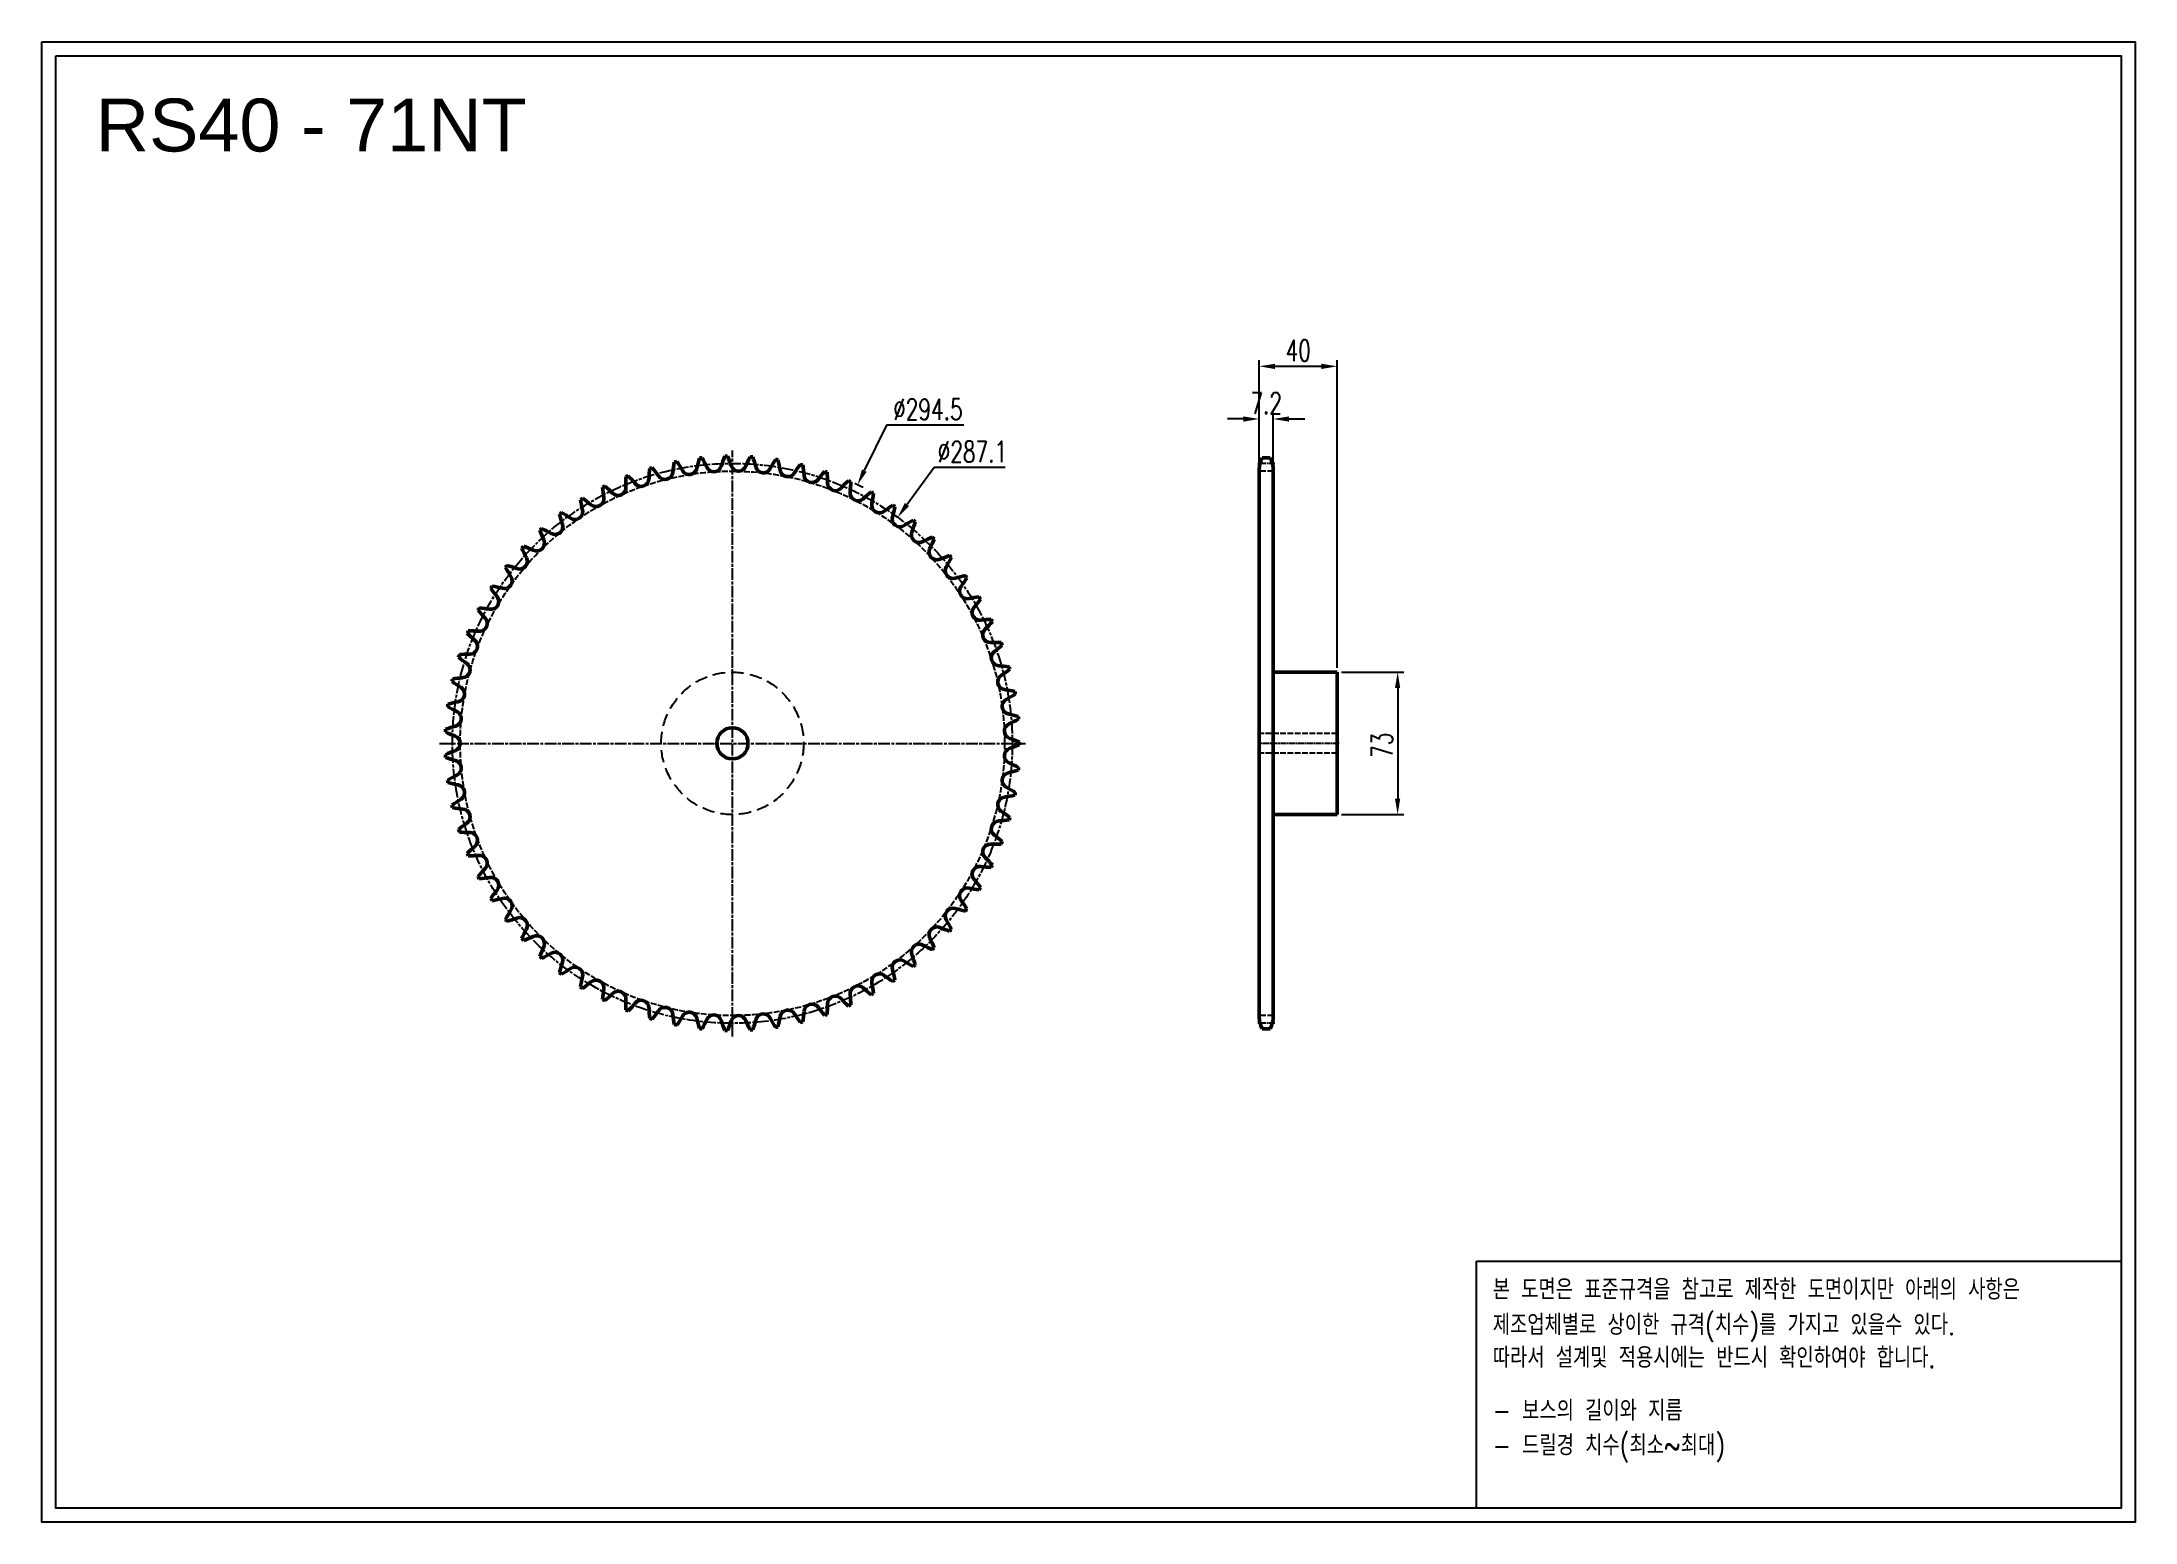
# Model space of a CAD drawing. Header units: millimetres. Extents: x -20957 to -19883, y 4584 to 5343.
import ezdxf

# ---------------------------------------------------------------- set-up
doc = ezdxf.new("R2010")
doc.units = ezdxf.units.MM
for name, pattern in [('AM_ISO02W050', [7.5, 6, -1.5]), ('AM_ISO02W050x2', [3.75, 3, -0.75]), ('AM_ISO08W050', [18, 12, -1.5, 3, -1.5]), ('AM_ISO08W050x2', [9, 6, -0.75, 1.5, -0.75]), ('HIDDEN', [9.525, 6.35, -3.175])]:
    doc.linetypes.add(name, pattern=pattern)
for name, color, linetype, lineweight in [('AM_0N', 7, 'Continuous', 50), ('AM_3N', 6, 'AM_ISO02W050', 25), ('AM_7', 4, 'AM_ISO08W050', 25), ('AM_7N', 4, 'AM_ISO08W050', 25)]:
    doc.layers.add(name, color=color, linetype=linetype, lineweight=lineweight)
doc.layers.add('HL', color=2, linetype='HIDDEN')
doc.layers.add('S-DIM', color=7, linetype='Continuous')
doc.styles.add('HAN', font='ROMANS.shx', dxfattribs={"width": 0.7, "bigfont": 'whgtxt.shx'})
doc.styles.add('HSG', font='SIMPLEX.shx', dxfattribs={"width": 0.7, "bigfont": 'HSG.shx'})
doc.styles.get("Standard").update_dxf_attribs({"font": 'arial.ttf'})
doc.dimstyles.new('APP23', dxfattribs={"dimscale": 4.5, "dimtxt": 2.4, "dimasz": 1.8, "dimexe": 0.7, "dimexo": 0.5, "dimgap": 0.6, "dimtad": 1, "dimtoh": 1, "dimdec": 1, "dimrnd": 0.01, "dimzin": 9, "dimdsep": 46, "dimtxsty": 'HSG', "dimcen": 0, "dimclrd": 1, "dimclre": 1, "dimclrt": 256, "dimazin": 2, "dimtp": 1, "dimtm": 1, "dimtfac": 0.5, "dimtdec": 1, "dimtix": 1, "dimtofl": 0, "dimtmove": 0, "dimatfit": 3, "dimfxl": 0, "dimtvp": 1, "dimtolj": 2, "dimlwd": -1, "dimlwe": -1, "dimarcsym": 0})

# ---------------------------------------------------------------- blocks, each defined once
blk = doc.blocks.new('*D1')
at = {"layer": 'Defpoints', "color": 0, "transparency": 16777216}
for p in [(-20538.5, 5115.7), (-20666.8, 4850.6)]:
    blk.add_point(p, dxfattribs=at)
at = {"layer": 'S-DIM', "color": 1, "transparency": 16777216}
for p, q in [((-20523.7, 5146.4), (-20535, 5123)), ((-20483.9, 5146.4), (-20523.7, 5146.4))]:
    blk.add_line(p, q, dxfattribs=at)
blk.add_arc((-20602.6, 4983.2), 147.2, 62.9525, 64.7751, dxfattribs=at)
blk.add_solid([(-20536.2, 5123.6), (-20533.8, 5122.4), (-20538.5, 5115.7)], dxfattribs=at)
at = {"layer": 'S-DIM', "transparency": 16777216, "insert": (-20502.4, 5154.5), "char_height": 10.8, "attachment_point": 5, "style": 'HSG'}
blk.add_mtext('\\A2;∅294.5', dxfattribs=at)
blk = doc.blocks.new('*D2')
at = {"layer": 'Defpoints', "color": 0, "transparency": 16777216}
for p in [(-20517.9, 5099), (-20687.4, 4867.3)]:
    blk.add_point(p, dxfattribs=at)
at = {"layer": 'S-DIM', "color": 1, "transparency": 16777216}
for p, q in [((-20499.2, 5124.6), (-20513.1, 5105.6)), ((-20462.7, 5124.6), (-20499.2, 5124.6))]:
    blk.add_line(p, q, dxfattribs=at)
blk.add_solid([(-20514.2, 5106.4), (-20512, 5104.8), (-20517.9, 5099)], dxfattribs=at)
at = {"layer": 'S-DIM', "transparency": 16777216, "insert": (-20479.6, 5132.7), "char_height": 10.8, "attachment_point": 5, "style": 'HSG'}
blk.add_mtext('\\A2;∅287.1', dxfattribs=at)
blk = doc.blocks.new('*D3')
at = {"layer": 'Defpoints', "color": 0, "transparency": 16777216}
for p in [(-20325.3, 5149.5), (-20332.5, 5123.1), (-20325.3, 5122.8)]:
    blk.add_point(p, dxfattribs=at)
at = {"layer": 'S-DIM', "color": 1, "transparency": 16777216}
for p, q in [((-20332.5, 5125.4), (-20332.5, 5152.6)), ((-20325.3, 5125), (-20325.3, 5152.6)), ((-20340.6, 5149.5), (-20348.7, 5149.5)), ((-20317.2, 5149.5), (-20309.1, 5149.5))]:
    blk.add_line(p, q, dxfattribs=at)
for points in [[(-20340.6, 5150.8), (-20340.6, 5148.1), (-20332.5, 5149.5)], [(-20317.2, 5150.8), (-20317.2, 5148.1), (-20325.3, 5149.5)]]:
    blk.add_solid(points, dxfattribs=at)
at = {"layer": 'S-DIM', "transparency": 16777216, "insert": (-20328.9, 5157.6), "char_height": 10.8, "attachment_point": 5, "style": 'HSG'}
blk.add_mtext('\\A2;7.2', dxfattribs=at)
blk = doc.blocks.new('*D4')
at = {"layer": 'Defpoints', "color": 0, "transparency": 16777216}
for p in [(-20292.5, 5176.5), (-20332.5, 5123.1), (-20292.5, 5019.7)]:
    blk.add_point(p, dxfattribs=at)
at = {"layer": 'S-DIM', "color": 1, "transparency": 16777216}
for p, q in [((-20332.5, 5125.4), (-20332.5, 5179.6)), ((-20324.4, 5176.5), (-20300.6, 5176.5)), ((-20292.5, 5021.9), (-20292.5, 5179.6))]:
    blk.add_line(p, q, dxfattribs=at)
for points in [[(-20324.4, 5177.8), (-20324.4, 5175.1), (-20332.5, 5176.5)], [(-20300.6, 5177.8), (-20300.6, 5175.1), (-20292.5, 5176.5)]]:
    blk.add_solid(points, dxfattribs=at)
at = {"layer": 'S-DIM', "transparency": 16777216, "insert": (-20312.5, 5184.6), "char_height": 10.8, "attachment_point": 5, "style": 'HSG'}
blk.add_mtext('\\A2;40', dxfattribs=at)
blk = doc.blocks.new('*D5')
at = {"layer": 'Defpoints', "color": 0, "transparency": 16777216}
for p in [(-20292.5, 5019.7), (-20292.5, 4946.7), (-20261.5, 4946.7)]:
    blk.add_point(p, dxfattribs=at)
at = {"layer": 'S-DIM', "color": 1, "transparency": 16777216}
for p, q in [((-20290.3, 5019.7), (-20258.4, 5019.7)), ((-20261.5, 5011.6), (-20261.5, 4954.8)), ((-20290.3, 4946.7), (-20258.4, 4946.7))]:
    blk.add_line(p, q, dxfattribs=at)
for points in [[(-20262.9, 5011.6), (-20260.2, 5011.6), (-20261.5, 5019.7)], [(-20262.9, 4954.8), (-20260.2, 4954.8), (-20261.5, 4946.7)]]:
    blk.add_solid(points, dxfattribs=at)
at = {"layer": 'S-DIM', "transparency": 16777216, "insert": (-20269.6, 4982.2), "char_height": 10.8, "attachment_point": 5, "rotation": 90, "style": 'HSG'}
blk.add_mtext('\\A2;73', dxfattribs=at)
blk = doc.blocks.new('notice1')
at = {"color": 4}
blk.add_lwpolyline([(-22142.12, 1735.9), (-22053.8, 1735.9), (-22053.8, 1702.07), (-22142.12, 1702.07)], close=True, dxfattribs=at)
at = {"color": 4, "style": 'HAN', "width": 0.8}
for s, p in [('본 도면은 표준규격을 참고로 제작한 도면이지만 아래의 사항은', (-22139.9, 1730.62)), ('제조업체별로 상이한 규격(치수)를 가지고 있을수 있다.', (-22139.9, 1725.78)), ('따라서 설계및 적용시에는 반드시 확인하여야 합니다.', (-22139.9, 1721.28)), ('- 보스의 길이와 지름', (-22139.9, 1714.03)), ('- 드릴경 치수(최소~최대)', (-22139.9, 1709.27))]:
    blk.add_text(s, height=2.7949, dxfattribs=at).set_placement(p)

msp = doc.modelspace()

# ---------------------------------------------------------------- linework, layer by layer
for points in [[(-20956.75, 5342.85), (-19883.34, 5342.85), (-19883.34, 4583.87), (-20956.75, 4583.87)], [(-20949.52, 5335.62), (-19890.57, 5335.62), (-19890.57, 4591.1), (-20949.52, 4591.1)]]:
    msp.add_lwpolyline(points, close=True)
at = {"layer": 'AM_0N'}
for p, q in [((-20332.52, 5123.13), (-20332.52, 4843.21)), ((-20330.91, 5129.53), (-20326.93, 5129.53)), ((-20325.32, 5123.13), (-20325.32, 4843.21)), ((-20325.32, 5019.67), (-20292.52, 5019.67)), ((-20292.52, 5019.67), (-20292.52, 4946.67)), ((-20325.32, 4946.67), (-20292.52, 4946.67)), ((-20330.91, 4836.81), (-20326.93, 4836.81))]:
    msp.add_line(p, q, dxfattribs=at)
msp.add_circle((-20602.65, 4983.17), 8, dxfattribs=at)
for centre, radius, start, end in [((-20602.65, 4983.17), 147.23, 111.28455, 111.81404), ((-20706.15, 5071.94), 69.64, 39.64789, 44.04892), ((-20575.8, 5116.85), 69.64, 173.97925, 178.38028), ((-20602.65, 4983.17), 147.23, 106.21412, 106.74362), ((-20697.9, 5080.74), 69.64, 34.57746, 38.97849), ((-20637.25, 5122.54), 4.01, 214.57746, 353.30986), ((-20564.09, 5113.96), 69.64, 168.90883, 173.30986), ((-20602.65, 4983.17), 147.23, 101.1437, 101.6732), ((-20688.9, 5088.77), 69.64, 29.50704, 33.90807), ((-20624.8, 5125.05), 4.01, 209.50704, 348.23944), ((-20552.69, 5110.04), 69.64, 163.83841, 168.23944), ((-20602.65, 4983.17), 147.23, 96.07328, 96.60278), ((-20679.23, 5095.98), 69.64, 24.43662, 28.83765), ((-20612.17, 5126.45), 4.01, 204.43662, 343.16901), ((-20541.67, 5105.13), 69.64, 158.76799, 163.16901), ((-20602.65, 4983.17), 147.23, 91.00286, 91.53235), ((-20668.96, 5102.31), 69.64, 19.3662, 23.76723), ((-20599.47, 5126.74), 4.01, 199.3662, 338.09859), ((-20531.13, 5099.26), 69.64, 153.69756, 158.09859), ((-20602.65, 4983.17), 147.23, 85.93243, 86.46193), ((-20658.17, 5107.7), 69.64, 14.29577, 18.6968), ((-20586.79, 5125.89), 4.01, 194.29577, 333.02817), ((-20521.15, 5092.49), 69.64, 148.62714, 153.02817), ((-20602.65, 4983.17), 147.23, 80.86201, 81.39151), ((-20646.95, 5112.12), 69.64, 9.22535, 13.62638), ((-20574.24, 5123.93), 4.01, 189.22535, 327.95775), ((-20511.81, 5084.85), 69.64, 143.55672, 147.95775), ((-20602.65, 4983.17), 147.23, 75.79159, 76.32109), ((-20635.38, 5115.54), 69.64, 4.15493, 8.55596), ((-20561.91, 5120.87), 4.01, 184.15493, 322.88732), ((-20503.18, 5076.43), 69.64, 138.4863, 142.88732), ((-20602.65, 4983.17), 147.23, 70.72117, 71.25066), ((-20623.55, 5117.91), 69.64, 359.08451, 3.48553), ((-20319.02, 5123.13), 13.5, 151.70092, 180), ((-20338.82, 5123.13), 13.5, 0, 28.29908), ((-20602.65, 4983.17), 147.23, 116.35497, 116.88447), ((-20599.76, 5119.49), 69.64, 184.1201, 188.52113), ((-20713.58, 5062.44), 69.64, 44.71831, 49.11934), ((-20661.25, 5114.27), 4.01, 224.71831, 3.4507), ((-20587.72, 5118.7), 69.64, 179.04968, 183.4507), ((-20649.43, 5118.94), 4.01, 219.64789, 358.38028), ((-20549.9, 5116.73), 4.01, 179.08451, 317.8169), ((-20495.32, 5067.27), 69.64, 133.41587, 137.8169), ((-20602.65, 4983.17), 147.23, 65.65074, 66.18024), ((-20538.31, 5111.55), 4.01, 174.01408, 312.74648), ((-20611.56, 5119.23), 69.64, 354.01408, 358.41511), ((-20488.31, 5057.46), 69.64, 128.34545, 132.74648), ((-20602.65, 4983.17), 147.23, 60.58032, 61.10982), ((-20599.5, 5119.49), 69.64, 348.94366, 353.34469), ((-20602.65, 4983.17), 147.23, 126.49581, 127.02531), ((-20623.81, 5117.87), 69.64, 194.26094, 198.66197), ((-20725.81, 5041.67), 69.64, 54.85915, 59.26018), ((-20683.41, 5101.9), 4.01, 234.85915, 13.59155), ((-20602.65, 4983.17), 147.23, 121.42539, 121.95489), ((-20611.82, 5119.21), 69.64, 189.19052, 193.59155), ((-20720.16, 5052.33), 69.64, 49.78873, 54.18976), ((-20672.6, 5108.58), 4.01, 229.78873, 8.52113), ((-20527.21, 5105.36), 4.01, 168.94366, 307.67606), ((-20482.19, 5047.06), 69.64, 123.27503, 127.67606), ((-20516.71, 5098.22), 4.01, 163.87324, 302.60563), ((-20587.47, 5118.67), 69.64, 343.87324, 348.27427), ((-20602.65, 4983.17), 147.23, 55.5099, 56.0394), ((-20602.65, 4983.17), 147.23, 131.56624, 132.09573), ((-20635.63, 5115.47), 69.64, 199.33137, 203.73239), ((-20730.5, 5030.56), 69.64, 59.92958, 64.33061), ((-20693.59, 5094.3), 4.01, 239.92958, 18.66197), ((-20477.02, 5036.17), 69.64, 118.20461, 122.60563), ((-20506.88, 5090.17), 4.01, 158.80282, 297.53521), ((-20575.55, 5116.8), 69.64, 338.80282, 343.20384), ((-20602.65, 4983.17), 147.23, 50.43948, 50.96897), ((-20472.83, 5024.86), 69.64, 113.13418, 117.53521), ((-20602.65, 4983.17), 147.23, 45.36905, 45.89855), ((-20711.74, 5076.55), 4.01, 250.07042, 28.80282), ((-20602.65, 4983.17), 147.23, 136.63666, 137.16616), ((-20647.19, 5112.04), 69.64, 204.40179, 208.80282), ((-20734.18, 5019.07), 69.64, 65, 69.40103), ((-20703.06, 5085.83), 4.01, 245, 23.73239), ((-20497.8, 5081.29), 4.01, 153.73239, 292.46479), ((-20563.85, 5113.88), 69.64, 333.73239, 338.13342), ((-20469.65, 5013.22), 69.64, 108.06376, 112.46479), ((-20552.45, 5109.94), 69.64, 328.66197, 333.063), ((-20602.65, 4983.17), 147.23, 40.29863, 40.82813), ((-20719.56, 5066.55), 4.01, 255.14085, 33.87324), ((-20602.65, 4983.17), 147.23, 141.70708, 142.23658), ((-20658.41, 5107.6), 69.64, 209.47221, 213.87324), ((-20736.84, 5007.31), 69.64, 70.07042, 74.47145), ((-20489.53, 5071.64), 4.01, 148.66197, 287.39437), ((-20467.52, 5001.35), 69.64, 102.99334, 107.39437), ((-20541.44, 5105.01), 69.64, 323.59155, 327.99258), ((-20602.65, 4983.17), 147.23, 35.22821, 35.75771), ((-20726.47, 5055.89), 4.01, 260.21127, 38.94366), ((-20602.65, 4983.17), 147.23, 146.7775, 147.307), ((-20669.18, 5102.18), 69.64, 214.54263, 218.94366), ((-20738.45, 4995.35), 69.64, 75.14085, 79.54187), ((-20482.16, 5061.29), 4.01, 143.59155, 282.32394), ((-20466.44, 4989.33), 69.64, 97.92292, 102.32394), ((-20530.91, 5099.12), 69.64, 318.52113, 322.92215), ((-20602.65, 4983.17), 147.23, 30.15779, 30.68728), ((-20602.65, 4983.17), 147.23, 151.84793, 152.37742), ((-20679.44, 5095.84), 69.64, 219.61306, 224.01408), ((-20732.41, 5044.66), 4.01, 265.28169, 44.01408), ((-20739, 4983.3), 69.64, 80.21127, 84.6123), ((-20475.73, 5050.34), 4.01, 138.52113, 277.25352), ((-20466.43, 4977.27), 69.64, 92.85249, 97.25352), ((-20520.94, 5092.33), 69.64, 313.4507, 317.85173), ((-20602.65, 4983.17), 147.23, 25.08736, 25.61686), ((-20602.65, 4983.17), 147.23, 156.91835, 157.44785), ((-20689.1, 5088.61), 69.64, 224.68348, 229.08451), ((-20738.47, 4971.25), 69.64, 85.28169, 89.68272), ((-20737.34, 5032.95), 4.01, 270.35211, 49.08451), ((-20470.29, 5038.86), 4.01, 133.4507, 272.1831), ((-20467.48, 4965.26), 69.64, 87.78207, 92.1831), ((-20602.65, 4983.17), 147.23, 20.01694, 20.54644), ((-20602.65, 4983.17), 147.23, 161.98877, 162.51827), ((-20698.08, 5080.56), 69.64, 229.7539, 234.15493), ((-20736.89, 4959.29), 69.64, 90.35211, 94.75314), ((-20741.21, 5020.85), 4.01, 275.42254, 54.15493), ((-20465.88, 5026.94), 4.01, 128.38028, 267.11268), ((-20511.62, 5084.68), 69.64, 308.38028, 312.78131), ((-20602.65, 4983.17), 147.23, 167.0592, 167.58869), ((-20706.31, 5071.74), 69.64, 234.82432, 239.22535), ((-20734.25, 4947.52), 69.64, 95.42254, 99.82356), ((-20462.55, 5014.68), 4.01, 123.30986, 262.04225), ((-20469.59, 4953.38), 69.64, 82.71165, 87.11268), ((-20503, 5076.24), 69.64, 303.30986, 307.71089), ((-20602.65, 4983.17), 147.23, 14.94652, 15.47602), ((-20602.65, 4983.17), 147.23, 172.12962, 172.65911), ((-20730.59, 4936.03), 69.64, 100.49296, 104.89399), ((-20744, 5008.46), 4.01, 280.49296, 59.22535), ((-20460.31, 5002.18), 4.01, 118.23944, 256.97183), ((-20472.75, 4941.74), 69.64, 77.64123, 82.04225), ((-20495.16, 5067.07), 69.64, 298.23944, 302.64046), ((-20602.65, 4983.17), 147.23, 9.8761, 10.40559), ((-20725.92, 4924.91), 69.64, 105.56338, 109.96441), ((-20713.73, 5062.23), 69.64, 239.89475, 244.29577), ((-20745.68, 4995.86), 4.01, 285.56338, 64.29577), ((-20459.19, 4989.53), 4.01, 113.16901, 251.90141), ((-20476.92, 4930.42), 69.64, 72.5708, 76.97183), ((-20488.17, 5057.24), 69.64, 293.16901, 297.57004), ((-20602.65, 4983.17), 147.23, 4.80567, 5.33517), ((-20602.65, 4983.17), 147.23, 177.20004, 177.72954), ((-20720.29, 5052.11), 69.64, 244.96517, 249.3662), ((-20746.24, 4983.17), 4.01, 290.6338, 69.3662), ((-20459.19, 4976.82), 4.01, 108.09859, 246.83099), ((-20482.07, 4919.51), 69.64, 67.50038, 71.90141), ((-20482.07, 5046.83), 69.64, 288.09859, 292.49962), ((-20602.65, 4983.17), 147.23, 359.73525, 0.26475), ((-20720.29, 4914.24), 69.64, 110.6338, 115.03483), ((-20602.65, 4983.17), 147.23, 182.27046, 182.79996), ((-20725.92, 5041.44), 69.64, 250.03559, 254.43662), ((-20745.68, 4970.48), 4.01, 295.70423, 74.43662), ((-20488.17, 4909.11), 69.64, 62.42996, 66.83099), ((-20602.65, 4983.17), 147.23, 354.66483, 355.19433), ((-20713.73, 4904.11), 69.64, 115.70423, 120.10525), ((-20602.65, 4983.17), 147.23, 187.34089, 187.87038), ((-20730.59, 5030.32), 69.64, 255.10601, 259.50704), ((-20744, 4957.89), 4.01, 300.77465, 79.50704), ((-20460.31, 4964.17), 4.01, 103.02817, 241.76056), ((-20495.16, 4899.28), 69.64, 57.35954, 61.76056), ((-20476.92, 5035.93), 69.64, 283.02817, 287.4292), ((-20706.31, 4894.61), 69.64, 120.77465, 125.17568), ((-20602.65, 4983.17), 147.23, 192.41131, 192.9408), ((-20734.25, 5018.82), 69.64, 260.17644, 264.57746), ((-20741.21, 4945.5), 4.01, 305.84507, 84.57746), ((-20462.55, 4951.66), 4.01, 97.95775, 236.69014), ((-20472.75, 5024.61), 69.64, 277.95775, 282.35877), ((-20602.65, 4983.17), 147.23, 349.59441, 350.1239), ((-20698.08, 4885.79), 69.64, 125.84507, 130.2461), ((-20602.65, 4983.17), 147.23, 197.48173, 198.01123), ((-20465.88, 4939.4), 4.01, 92.88732, 231.61972), ((-20469.59, 5012.97), 69.64, 272.88732, 277.28835), ((-20503, 4890.11), 69.64, 52.28911, 56.69014), ((-20602.65, 4983.17), 147.23, 344.52398, 345.05348), ((-20736.89, 5007.05), 69.64, 265.24686, 269.64789), ((-20689.1, 4877.74), 69.64, 130.91549, 135.31652), ((-20737.34, 4933.4), 4.01, 310.91549, 89.64789), ((-20470.29, 4927.49), 4.01, 87.8169, 226.5493), ((-20467.48, 5001.09), 69.64, 267.8169, 272.21793), ((-20511.62, 4881.66), 69.64, 47.21869, 51.61972), ((-20602.65, 4983.17), 147.23, 339.45356, 339.98306), ((-20602.65, 4983.17), 147.23, 202.55215, 203.08165), ((-20738.47, 4995.1), 69.64, 270.31728, 274.71831), ((-20679.44, 4870.51), 69.64, 135.98592, 140.38694), ((-20732.41, 4921.69), 4.01, 315.98592, 94.71831), ((-20475.73, 4916.01), 4.01, 82.74648, 221.47887), ((-20466.43, 4989.08), 69.64, 262.74648, 267.14751), ((-20520.94, 4874.02), 69.64, 42.14827, 46.5493), ((-20602.65, 4983.17), 147.23, 334.38314, 334.91264), ((-20602.65, 4983.17), 147.23, 207.62258, 208.15207), ((-20739, 4983.04), 69.64, 275.3877, 279.78873), ((-20726.47, 4910.46), 4.01, 321.05634, 99.78873), ((-20669.18, 4864.16), 69.64, 141.05634, 145.45737), ((-20482.16, 4905.05), 4.01, 77.67606, 216.40845), ((-20466.44, 4977.01), 69.64, 257.67606, 262.07708), ((-20530.91, 4867.22), 69.64, 37.07785, 41.47887), ((-20602.65, 4983.17), 147.23, 329.31272, 329.84221), ((-20602.65, 4983.17), 147.23, 212.693, 213.2225), ((-20738.45, 4970.99), 69.64, 280.45813, 284.85915), ((-20719.56, 4899.8), 4.01, 326.12676, 104.85915), ((-20658.41, 4858.75), 69.64, 146.12676, 150.52779), ((-20489.53, 4894.71), 4.01, 72.60563, 211.33803), ((-20467.52, 4965), 69.64, 252.60563, 257.00666), ((-20541.44, 4861.34), 69.64, 32.00742, 36.40845), ((-20602.65, 4983.17), 147.23, 324.24229, 324.77179), ((-20602.65, 4983.17), 147.23, 217.76342, 218.29292), ((-20736.84, 4959.04), 69.64, 285.52855, 289.92958), ((-20711.74, 4889.79), 4.01, 331.19718, 109.92958), ((-20647.19, 4854.31), 69.64, 151.19718, 155.59821), ((-20734.18, 4947.27), 69.64, 290.59897, 295), ((-20703.06, 4880.52), 4.01, 336.26761, 115), ((-20497.8, 4885.06), 4.01, 67.53521, 206.26761), ((-20469.65, 4953.13), 69.64, 247.53521, 251.93624), ((-20552.45, 4856.4), 69.64, 26.937, 31.33803), ((-20602.65, 4983.17), 147.23, 319.17187, 319.70137), ((-20602.65, 4983.17), 147.23, 222.83384, 223.36334), ((-20635.63, 4850.87), 69.64, 156.26761, 160.66863), ((-20602.65, 4983.17), 147.23, 227.90427, 228.43376), ((-20730.5, 4935.79), 69.64, 295.66939, 300.07042), ((-20693.59, 4872.05), 4.01, 341.33803, 120.07042), ((-20506.88, 4876.18), 4.01, 62.46479, 201.19718), ((-20575.55, 4849.54), 69.64, 16.79616, 21.19718), ((-20472.83, 4941.49), 69.64, 242.46479, 246.86582), ((-20563.85, 4852.46), 69.64, 21.86658, 26.26761), ((-20602.65, 4983.17), 147.23, 314.10145, 314.63095), ((-20623.81, 4848.48), 69.64, 161.33803, 165.73906), ((-20602.65, 4983.17), 147.23, 232.97469, 233.50419), ((-20725.81, 4924.68), 69.64, 300.73982, 305.14085), ((-20683.41, 4864.44), 4.01, 346.40845, 125.14085), ((-20611.82, 4847.13), 69.64, 166.40845, 170.80948), ((-20527.21, 4860.99), 4.01, 52.32394, 191.05634), ((-20482.19, 4919.28), 69.64, 232.32394, 236.72497), ((-20516.71, 4868.13), 4.01, 57.39437, 196.12676), ((-20587.47, 4847.67), 69.64, 11.72573, 16.12676), ((-20477.02, 4930.18), 69.64, 237.39437, 241.79539), ((-20602.65, 4983.17), 147.23, 309.03103, 309.56052), ((-20602.65, 4983.17), 147.23, 238.04511, 238.57461), ((-20720.16, 4914.02), 69.64, 305.81024, 310.21127), ((-20672.6, 4857.77), 4.01, 351.47887, 130.21127), ((-20599.76, 4846.86), 69.64, 171.47887, 175.8799), ((-20602.65, 4983.17), 147.23, 243.11553, 243.64503), ((-20713.58, 4903.9), 69.64, 310.88066, 315.28169), ((-20661.25, 4852.08), 4.01, 356.5493, 135.28169), ((-20587.72, 4847.64), 69.64, 176.5493, 180.95032), ((-20549.9, 4849.61), 4.01, 42.1831, 180.91549), ((-20495.32, 4899.07), 69.64, 222.1831, 226.58413), ((-20538.31, 4854.8), 4.01, 47.25352, 185.98592), ((-20611.56, 4847.12), 69.64, 1.58489, 5.98592), ((-20488.31, 4908.89), 69.64, 227.25352, 231.65455), ((-20602.65, 4983.17), 147.23, 298.89018, 299.41968), ((-20599.5, 4846.86), 69.64, 6.65531, 11.05634), ((-20602.65, 4983.17), 147.23, 303.9606, 304.4901), ((-20602.65, 4983.17), 147.23, 248.18596, 248.71545), ((-20706.15, 4894.41), 69.64, 315.95108, 320.35211), ((-20649.43, 4847.41), 4.01, 1.61972, 140.35211), ((-20575.8, 4849.49), 69.64, 181.61972, 186.02075), ((-20602.65, 4983.17), 147.23, 253.25638, 253.78588), ((-20697.9, 4885.61), 69.64, 321.02151, 325.42254), ((-20637.25, 4843.81), 4.01, 6.69014, 145.42254), ((-20564.09, 4852.39), 69.64, 186.69014, 191.09117), ((-20688.9, 4877.57), 69.64, 326.09193, 330.49296), ((-20624.8, 4841.3), 4.01, 11.76056, 150.49296), ((-20552.69, 4856.31), 69.64, 191.76056, 196.16159), ((-20679.23, 4870.36), 69.64, 331.16235, 335.56338), ((-20612.17, 4839.89), 4.01, 16.83099, 155.56338), ((-20599.47, 4839.61), 4.01, 21.90141, 160.6338), ((-20531.13, 4867.09), 69.64, 201.90141, 206.30244), ((-20658.17, 4858.64), 69.64, 341.3032, 345.70423), ((-20586.79, 4840.45), 4.01, 26.97183, 165.70423), ((-20521.15, 4873.86), 69.64, 206.97183, 211.37286), ((-20646.95, 4854.22), 69.64, 346.37362, 350.77465), ((-20574.24, 4842.41), 4.01, 32.04225, 170.77465), ((-20511.81, 4881.49), 69.64, 212.04225, 216.44328), ((-20635.38, 4850.81), 69.64, 351.44404, 355.84507), ((-20561.91, 4845.48), 4.01, 37.11268, 175.84507), ((-20503.18, 4889.92), 69.64, 217.11268, 221.5137), ((-20602.65, 4983.17), 147.23, 288.74934, 289.27883), ((-20623.55, 4848.44), 69.64, 356.51447, 0.91549), ((-20602.65, 4983.17), 147.23, 293.81976, 294.34926), ((-20319.02, 4843.21), 13.5, 180, 208.29908), ((-20338.82, 4843.21), 13.5, 331.70092, 0), ((-20602.65, 4983.17), 147.23, 258.3268, 258.8563), ((-20602.65, 4983.17), 147.23, 263.39722, 263.92672), ((-20541.67, 4861.22), 69.64, 196.83099, 201.23201), ((-20602.65, 4983.17), 147.23, 268.46765, 268.99714), ((-20668.96, 4864.04), 69.64, 336.23277, 340.6338), ((-20602.65, 4983.17), 147.23, 273.53807, 274.06757), ((-20602.65, 4983.17), 147.23, 278.60849, 279.13799), ((-20602.65, 4983.17), 147.23, 283.67891, 284.20841)]:
    msp.add_arc(centre, radius, start, end, dxfattribs=at)
at = {"layer": 'AM_3N', "linetype": 'AM_ISO02W050x2'}
for p, q in [((-20325.32, 5122.76), (-20332.52, 5122.76)), ((-20325.32, 4843.59), (-20332.52, 4843.59))]:
    msp.add_line(p, q, dxfattribs=at)
at = {"layer": 'AM_3N', "color": 2, "linetype": 'AM_ISO02W050x2'}
for p, q in [((-20292.52, 4988.17), (-20332.52, 4988.17)), ((-20292.52, 4978.17), (-20332.52, 4978.17))]:
    msp.add_line(p, q, dxfattribs=at)
at = {"layer": 'AM_3N', "linetype": 'AM_ISO02W050x2'}
msp.add_circle((-20602.65, 4983.17), 139.58, dxfattribs=at)
at = {"layer": 'AM_7', "linetype": 'AM_ISO08W050x2'}
msp.add_circle((-20602.65, 4983.17), 143.56, dxfattribs=at)
at = {"layer": 'AM_7N', "linetype": 'AM_ISO08W050x2'}
for p, q in [((-20602.65, 4832.95), (-20602.65, 5133.4)), ((-20752.87, 4983.17), (-20452.42, 4983.17))]:
    msp.add_line(p, q, dxfattribs=at)
at = {"layer": 'AM_7N', "linetype": 'AM_ISO08W050x2', "ltscale": 0.5}
for p, q in [((-20324.55, 5126.73), (-20333.29, 5126.73)), ((-20291.58, 4983.17), (-20333.29, 4983.17)), ((-20324.55, 4839.62), (-20333.29, 4839.62))]:
    msp.add_line(p, q, dxfattribs=at)
at = {"layer": 'HL'}
msp.add_circle((-20602.65, 4983.17), 36.5, dxfattribs=at)

# ---------------------------------------------------------------- block references
at = {"xscale": 3.74166, "yscale": 3.74166, "zscale": 3.74166}
msp.add_blockref('notice1', (62627.24, -1777.46), dxfattribs=at)

# ---------------------------------------------------------------- texts
msp.add_text('RS40 - 71NT', height=27.1063).set_placement((-20929.11, 5286.64))

# ---------------------------------------------------------------- dimensions: what is measured, and where the dimension line sits
at = {"layer": 'S-DIM'}
dim = msp.add_linear_dim(base=(-20292.52, 5176.46), p1=(-20332.52, 5123.13), p2=(-20292.52, 5019.67), dimstyle='APP23', dxfattribs=at)
dim.commit()
dim.dimension.update_dxf_attribs({"geometry": '*D4', "text_midpoint": (-20312.52, 5184.56)})
dim = msp.add_linear_dim(base=(-20325.32, 5149.46), p1=(-20332.52, 5123.13), p2=(-20325.32, 5122.76), dimstyle='APP23', dxfattribs=at)
dim.commit()
dim.dimension.update_dxf_attribs({"geometry": '*D3', "text_midpoint": (-20328.92, 5149.46), "dimtype": 128})
at = {"layer": 'S-DIM', "color": 3}
for p1, p2, picture, middle in [((-20666.7744, 4850.6473), (-20538.5194, 5115.7002), '*D1', (-20502.4147, 5146.4198)), ((-20687.41, 4867.31), (-20517.89, 5099.04), '*D2', (-20479.57, 5124.59))]:
    dim = msp.add_diameter_dim_2p(p1=p1, p2=p2, dimstyle='APP23', dxfattribs=at)
    dim.commit()
    dim.dimension.update_dxf_attribs({"geometry": picture, "text_midpoint": middle, "dimtype": 131})
at = {"layer": 'S-DIM'}
dim = msp.add_linear_dim(base=(-20261.53, 4946.67), p1=(-20292.52, 5019.67), p2=(-20292.52, 4946.67), angle=90, dimstyle='APP23', dxfattribs=at)
dim.commit()
dim.dimension.update_dxf_attribs({"geometry": '*D5', "text_midpoint": (-20261.53, 4982.18), "dimtype": 128})

doc.saveas('drawing.dxf')
